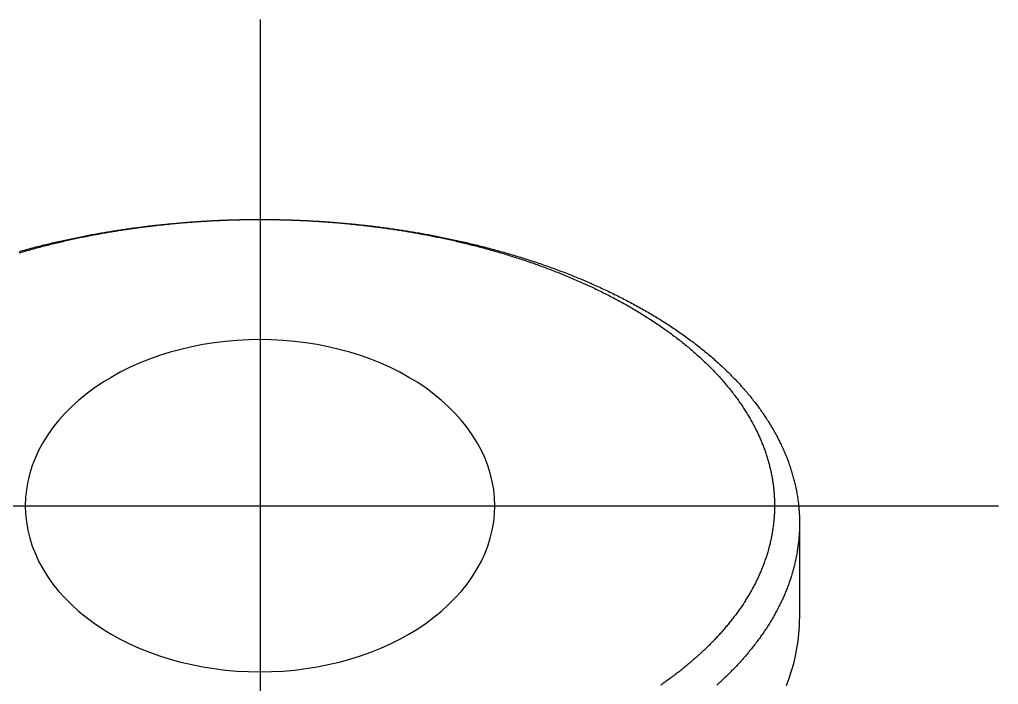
# Model space of a CAD drawing. Extents: x -6.6 to 48.3, y -19.1 to 33.3.
# Drawn here: x 38.53 to 48.33, y 26.6 to 33.26 of the extents above; entities that cross this region are included whole.
import ezdxf

# ---------------------------------------------------------------- set-up
doc = ezdxf.new("R2010")
doc.units = 0
doc.linetypes.add('CENTER', pattern=[50.8, 31.75, -6.35, 6.35, -6.35])
doc.layers.get('0').update_dxf_attribs({"linetype": 'CONTINUOUS'})
doc.layers.add('CENTER', color=1, linetype='CENTER')

msp = doc.modelspace()

# ---------------------------------------------------------------- linework, layer by layer
at = {"color": 7, "linetype": 'CONTINUOUS'}
msp.add_line((46.3353, 28.2147), (46.3353, 27.2602), dxfattribs=at)
at = {"color": 7}
for points in [[(38.5247, 30.9214, 0), (38.5405, 30.926, 0), (38.5563, 30.9306, 0), (38.5721, 30.9352, 0), (38.5879, 30.9397, 0), (38.6037, 30.9442, 0), (38.6194, 30.9487, 0), (38.6352, 30.9531, 0), (38.651, 30.9574, 0), (38.6667, 30.9617, 0), (38.6824, 30.966, 0), (38.6982, 30.9703, 0), (38.7139, 30.9745, 0), (38.7296, 30.9787, 0), (38.7453, 30.9828, 0), (38.761, 30.9869, 0), (38.7767, 30.9909, 0), (38.7923, 30.9949, 0), (38.808, 30.9989, 0), (38.8236, 31.0029, 0), (38.8393, 31.0068, 0), (38.8549, 31.0106, 0), (38.8705, 31.0145, 0), (38.8861, 31.0182, 0), (38.9016, 31.022, 0), (38.9172, 31.0257, 0), (38.9327, 31.0294, 0), (38.9482, 31.033, 0), (38.9638, 31.0366, 0), (38.9792, 31.0402, 0), (38.9947, 31.0437, 0), (39.0102, 31.0472, 0), (39.0256, 31.0506, 0), (39.041, 31.0541, 0), (39.0564, 31.0574, 0), (39.0718, 31.0608, 0), (39.0871, 31.0641, 0), (39.1024, 31.0674, 0), (39.1178, 31.0706, 0), (39.133, 31.0738, 0), (39.1483, 31.0769, 0), (39.1635, 31.0801, 0), (39.1787, 31.0832, 0), (39.1939, 31.0862, 0), (39.2091, 31.0892, 0), (39.2242, 31.0922, 0), (39.2393, 31.0952, 0), (39.2544, 31.0981, 0), (39.2694, 31.1009, 0), (39.2844, 31.1038, 0), (39.2994, 31.1066, 0), (39.3144, 31.1094, 0), (39.3293, 31.1121, 0), (39.3442, 31.1148, 0), (39.359, 31.1175, 0), (39.3739, 31.1201, 0), (39.3887, 31.1227, 0), (39.4034, 31.1253, 0), (39.4181, 31.1278, 0), (39.4328, 31.1303, 0), (39.4475, 31.1328, 0), (39.4621, 31.1353, 0), (39.4767, 31.1377, 0), (39.4912, 31.14, 0), (39.5057, 31.1424, 0), (39.5202, 31.1447, 0), (39.5346, 31.147, 0), (39.549, 31.1492, 0), (39.5634, 31.1515, 0), (39.5777, 31.1537, 0), (39.5919, 31.1558, 0), (39.6062, 31.1579, 0), (39.6203, 31.16, 0), (39.6345, 31.1621, 0), (39.6486, 31.1642, 0), (39.6626, 31.1662, 0), (39.6766, 31.1681, 0), (39.6906, 31.1701, 0), (39.7045, 31.172, 0), (39.7184, 31.1739, 0), (39.7322, 31.1758, 0), (39.746, 31.1776, 0), (39.7597, 31.1794, 0), (39.7734, 31.1812, 0), (39.787, 31.1829, 0), (39.8006, 31.1847, 0), (39.8141, 31.1864, 0), (39.8276, 31.188, 0), (39.841, 31.1897, 0), (39.8544, 31.1913, 0), (39.8677, 31.1929, 0), (39.881, 31.1944, 0), (39.8942, 31.196, 0), (39.9074, 31.1975, 0), (39.9205, 31.199, 0), (39.9335, 31.2004, 0), (39.9465, 31.2019, 0), (39.9595, 31.2033, 0), (39.9723, 31.2046, 0), (39.9852, 31.206, 0), (39.9979, 31.2073, 0), (40.0106, 31.2086, 0), (40.0233, 31.2099, 0), (40.0359, 31.2112, 0), (40.0484, 31.2124, 0), (40.0609, 31.2136, 0), (40.0733, 31.2148, 0), (40.0856, 31.216, 0), (40.0979, 31.2171, 0), (40.1101, 31.2182, 0), (40.1223, 31.2193, 0), (40.1344, 31.2204, 0), (40.1464, 31.2214, 0), (40.1584, 31.2225, 0), (40.1703, 31.2235, 0), (40.1822, 31.2245, 0), (40.1941, 31.2254, 0), (40.2059, 31.2264, 0), (40.2176, 31.2273, 0), (40.2293, 31.2283, 0), (40.241, 31.2292, 0), (40.2526, 31.2301, 0), (40.2642, 31.2309, 0), (40.2757, 31.2318, 0), (40.2872, 31.2326, 0), (40.2986, 31.2334, 0), (40.3101, 31.2342, 0), (40.3214, 31.235, 0), (40.3328, 31.2358, 0), (40.3441, 31.2365, 0), (40.3554, 31.2373, 0), (40.3666, 31.238, 0), (40.3778, 31.2387, 0), (40.389, 31.2394, 0), (40.4001, 31.24, 0), (40.4112, 31.2407, 0), (40.4223, 31.2413, 0), (40.4333, 31.2419, 0), (40.4443, 31.2425, 0), (40.4553, 31.2431, 0), (40.4663, 31.2437, 0), (40.4772, 31.2443, 0), (40.4881, 31.2448, 0), (40.499, 31.2453, 0), (40.5099, 31.2458, 0), (40.5207, 31.2463, 0), (40.5316, 31.2468, 0), (40.5424, 31.2473, 0), (40.5531, 31.2477, 0), (40.5639, 31.2482, 0), (40.5746, 31.2486, 0), (40.5854, 31.249, 0), (40.5961, 31.2494, 0), (40.6068, 31.2498, 0), (40.6175, 31.2502, 0), (40.6281, 31.2505, 0), (40.6388, 31.2508, 0), (40.6494, 31.2512, 0), (40.66, 31.2515, 0), (40.6707, 31.2518, 0), (40.6813, 31.2521, 0), (40.6919, 31.2523, 0), (40.7025, 31.2526, 0), (40.713, 31.2529, 0), (40.7236, 31.2531, 0), (40.7342, 31.2533, 0), (40.7448, 31.2535, 0), (40.7553, 31.2537, 0), (40.7659, 31.2539, 0), (40.7765, 31.2541, 0), (40.787, 31.2542, 0), (40.7976, 31.2544, 0), (40.8081, 31.2545, 0), (40.8187, 31.2547, 0), (40.8293, 31.2548, 0), (40.8398, 31.2549, 0), (40.8504, 31.255, 0), (40.861, 31.255, 0), (40.8716, 31.2551, 0), (40.8822, 31.2552, 0), (40.8928, 31.2552, 0), (40.9034, 31.2553, 0), (40.914, 31.2553, 0), (40.9246, 31.2553, 0), (40.9353, 31.2553, 0)], [(38.5273, 30.9362, 0), (38.5437, 30.9408, 0), (38.5601, 30.9453, 0), (38.5765, 30.9499, 0), (38.593, 30.9543, 0), (38.6094, 30.9588, 0), (38.6258, 30.9631, 0), (38.6421, 30.9675, 0), (38.6585, 30.9718, 0), (38.6749, 30.9761, 0), (38.6912, 30.9803, 0), (38.7075, 30.9845, 0), (38.7238, 30.9886, 0), (38.7401, 30.9927, 0), (38.7564, 30.9968, 0), (38.7727, 31.0008, 0), (38.789, 31.0048, 0), (38.8052, 31.0087, 0), (38.8214, 31.0126, 0), (38.8376, 31.0165, 0), (38.8538, 31.0203, 0), (38.87, 31.0241, 0), (38.8861, 31.0279, 0), (38.9023, 31.0316, 0), (38.9184, 31.0353, 0), (38.9345, 31.0389, 0), (38.9505, 31.0425, 0), (38.9666, 31.046, 0), (38.9826, 31.0496, 0), (38.9986, 31.053, 0), (39.0146, 31.0565, 0), (39.0306, 31.0599, 0), (39.0465, 31.0633, 0), (39.0624, 31.0666, 0), (39.0783, 31.0699, 0), (39.0942, 31.0731, 0), (39.11, 31.0763, 0), (39.1258, 31.0795, 0), (39.1416, 31.0827, 0), (39.1573, 31.0858, 0), (39.173, 31.0888, 0), (39.1887, 31.0919, 0), (39.2044, 31.0949, 0), (39.22, 31.0978, 0), (39.2356, 31.1007, 0), (39.2511, 31.1036, 0), (39.2667, 31.1065, 0), (39.2822, 31.1093, 0), (39.2976, 31.1121, 0), (39.3131, 31.1148, 0), (39.3284, 31.1175, 0), (39.3438, 31.1202, 0), (39.3591, 31.1228, 0), (39.3744, 31.1254, 0), (39.3896, 31.128, 0), (39.4048, 31.1306, 0), (39.42, 31.1331, 0), (39.4351, 31.1355, 0), (39.4502, 31.138, 0), (39.4653, 31.1404, 0), (39.4803, 31.1428, 0), (39.4952, 31.1451, 0), (39.5101, 31.1474, 0), (39.525, 31.1497, 0), (39.5399, 31.1519, 0), (39.5546, 31.1542, 0), (39.5694, 31.1563, 0), (39.5841, 31.1585, 0), (39.5987, 31.1606, 0), (39.6134, 31.1627, 0), (39.6279, 31.1648, 0), (39.6424, 31.1668, 0), (39.6569, 31.1688, 0), (39.6713, 31.1707, 0), (39.6857, 31.1727, 0), (39.7, 31.1746, 0), (39.7143, 31.1765, 0), (39.7285, 31.1783, 0), (39.7427, 31.1801, 0), (39.7568, 31.1819, 0), (39.7708, 31.1837, 0), (39.7848, 31.1854, 0), (39.7988, 31.1871, 0), (39.8127, 31.1888, 0), (39.8265, 31.1905, 0), (39.8403, 31.1921, 0), (39.8541, 31.1937, 0), (39.8677, 31.1952, 0), (39.8814, 31.1968, 0), (39.8949, 31.1983, 0), (39.9084, 31.1998, 0), (39.9219, 31.2013, 0), (39.9353, 31.2027, 0), (39.9486, 31.2041, 0), (39.9618, 31.2055, 0), (39.975, 31.2068, 0), (39.9882, 31.2082, 0), (40.0013, 31.2095, 0), (40.0143, 31.2107, 0), (40.0272, 31.212, 0), (40.0401, 31.2132, 0), (40.0529, 31.2144, 0), (40.0657, 31.2156, 0), (40.0784, 31.2168, 0), (40.091, 31.2179, 0), (40.1036, 31.219, 0), (40.1161, 31.2201, 0), (40.1285, 31.2212, 0), (40.1409, 31.2222, 0), (40.1533, 31.2233, 0), (40.1656, 31.2243, 0), (40.1778, 31.2253, 0), (40.19, 31.2263, 0), (40.2022, 31.2272, 0), (40.2143, 31.2282, 0), (40.2264, 31.2291, 0), (40.2384, 31.23, 0), (40.2504, 31.2309, 0), (40.2623, 31.2317, 0), (40.2742, 31.2326, 0), (40.2861, 31.2334, 0), (40.2979, 31.2342, 0), (40.3097, 31.235, 0), (40.3214, 31.2358, 0), (40.3331, 31.2366, 0), (40.3448, 31.2373, 0), (40.3564, 31.238, 0), (40.368, 31.2387, 0), (40.3796, 31.2394, 0), (40.3911, 31.2401, 0), (40.4026, 31.2408, 0), (40.4141, 31.2414, 0), (40.4255, 31.242, 0), (40.4369, 31.2427, 0), (40.4483, 31.2433, 0), (40.4597, 31.2438, 0), (40.471, 31.2444, 0), (40.4823, 31.2449, 0), (40.4936, 31.2455, 0), (40.5049, 31.246, 0), (40.5161, 31.2465, 0), (40.5273, 31.247, 0), (40.5385, 31.2474, 0), (40.5497, 31.2479, 0), (40.5608, 31.2483, 0), (40.572, 31.2488, 0), (40.5831, 31.2492, 0), (40.5942, 31.2496, 0), (40.6053, 31.25, 0), (40.6164, 31.2503, 0), (40.6274, 31.2507, 0), (40.6385, 31.251, 0), (40.6495, 31.2513, 0), (40.6605, 31.2517, 0), (40.6715, 31.252, 0), (40.6826, 31.2522, 0), (40.6936, 31.2525, 0), (40.7045, 31.2528, 0), (40.7155, 31.253, 0), (40.7265, 31.2532, 0), (40.7375, 31.2535, 0), (40.7485, 31.2537, 0), (40.7594, 31.2539, 0), (40.7704, 31.254, 0), (40.7814, 31.2542, 0), (40.7923, 31.2544, 0), (40.8033, 31.2545, 0), (40.8143, 31.2546, 0), (40.8252, 31.2548, 0), (40.8362, 31.2549, 0), (40.8472, 31.255, 0), (40.8582, 31.255, 0), (40.8691, 31.2551, 0), (40.8801, 31.2552, 0), (40.8911, 31.2552, 0), (40.9022, 31.2553, 0), (40.9132, 31.2553, 0), (40.9242, 31.2553, 0), (40.9353, 31.2553, 0)], [(40.9353, 31.2553, 0), (40.9459, 31.2553, 0), (40.9565, 31.2553, 0), (40.9671, 31.2553, 0), (40.9778, 31.2552, 0), (40.9884, 31.2552, 0), (40.9989, 31.2551, 0), (41.0095, 31.255, 0), (41.0201, 31.255, 0), (41.0307, 31.2549, 0), (41.0413, 31.2548, 0), (41.0518, 31.2546, 0), (41.0624, 31.2545, 0), (41.0729, 31.2544, 0), (41.0835, 31.2542, 0), (41.0941, 31.254, 0), (41.1046, 31.2539, 0), (41.1152, 31.2537, 0), (41.1258, 31.2535, 0), (41.1363, 31.2532, 0), (41.1469, 31.253, 0), (41.1575, 31.2528, 0), (41.1681, 31.2525, 0), (41.1787, 31.2523, 0), (41.1893, 31.252, 0), (41.1999, 31.2517, 0), (41.2105, 31.2514, 0), (41.2211, 31.2511, 0), (41.2318, 31.2507, 0), (41.2424, 31.2504, 0), (41.2531, 31.25, 0), (41.2638, 31.2496, 0), (41.2745, 31.2493, 0), (41.2852, 31.2489, 0), (41.2959, 31.2484, 0), (41.3067, 31.248, 0), (41.3174, 31.2476, 0), (41.3282, 31.2471, 0), (41.339, 31.2466, 0), (41.3498, 31.2462, 0), (41.3607, 31.2457, 0), (41.3715, 31.2451, 0), (41.3824, 31.2446, 0), (41.3933, 31.2441, 0), (41.4043, 31.2435, 0), (41.4152, 31.2429, 0), (41.4262, 31.2423, 0), (41.4372, 31.2417, 0), (41.4483, 31.2411, 0), (41.4594, 31.2405, 0), (41.4705, 31.2398, 0), (41.4816, 31.2392, 0), (41.4928, 31.2385, 0), (41.504, 31.2378, 0), (41.5152, 31.2371, 0), (41.5265, 31.2364, 0), (41.5378, 31.2356, 0), (41.5491, 31.2349, 0), (41.5605, 31.2341, 0), (41.5719, 31.2333, 0), (41.5834, 31.2325, 0), (41.5949, 31.2317, 0), (41.6064, 31.2308, 0), (41.618, 31.23, 0), (41.6296, 31.2291, 0), (41.6412, 31.2282, 0), (41.6529, 31.2273, 0), (41.6647, 31.2264, 0), (41.6765, 31.2254, 0), (41.6884, 31.2244, 0), (41.7003, 31.2235, 0), (41.7122, 31.2225, 0), (41.7242, 31.2214, 0), (41.7363, 31.2204, 0), (41.7484, 31.2193, 0), (41.7605, 31.2182, 0), (41.7727, 31.2171, 0), (41.785, 31.216, 0), (41.7973, 31.2148, 0), (41.8097, 31.2136, 0), (41.8221, 31.2124, 0), (41.8346, 31.2112, 0), (41.8471, 31.21, 0), (41.8597, 31.2087, 0), (41.8723, 31.2074, 0), (41.885, 31.2061, 0), (41.8978, 31.2047, 0), (41.9106, 31.2034, 0), (41.9235, 31.202, 0), (41.9364, 31.2005, 0), (41.9494, 31.1991, 0), (41.9625, 31.1976, 0), (41.9756, 31.1961, 0), (41.9888, 31.1946, 0), (42.002, 31.193, 0), (42.0153, 31.1915, 0), (42.0287, 31.1898, 0), (42.0421, 31.1882, 0), (42.0556, 31.1865, 0), (42.0691, 31.1849, 0), (42.0827, 31.1831, 0), (42.0963, 31.1814, 0), (42.11, 31.1796, 0), (42.1237, 31.1778, 0), (42.1375, 31.176, 0), (42.1514, 31.1741, 0), (42.1652, 31.1722, 0), (42.1792, 31.1703, 0), (42.1931, 31.1683, 0), (42.2072, 31.1664, 0), (42.2212, 31.1644, 0), (42.2354, 31.1623, 0), (42.2495, 31.1602, 0), (42.2637, 31.1581, 0), (42.278, 31.156, 0), (42.2923, 31.1538, 0), (42.3066, 31.1516, 0), (42.321, 31.1494, 0), (42.3354, 31.1472, 0), (42.3499, 31.1449, 0), (42.3643, 31.1426, 0), (42.3789, 31.1402, 0), (42.3934, 31.1378, 0), (42.4081, 31.1354, 0), (42.4227, 31.133, 0), (42.4374, 31.1305, 0), (42.4521, 31.128, 0), (42.4668, 31.1254, 0), (42.4816, 31.1228, 0), (42.4964, 31.1202, 0), (42.5113, 31.1176, 0), (42.5262, 31.1149, 0), (42.5411, 31.1122, 0), (42.556, 31.1094, 0), (42.571, 31.1066, 0), (42.586, 31.1038, 0), (42.601, 31.101, 0), (42.616, 31.0981, 0), (42.6311, 31.0952, 0), (42.6462, 31.0922, 0), (42.6613, 31.0892, 0), (42.6765, 31.0862, 0), (42.6917, 31.0831, 0), (42.7069, 31.08, 0), (42.7221, 31.0769, 0), (42.7374, 31.0737, 0), (42.7526, 31.0705, 0), (42.7679, 31.0673, 0), (42.7833, 31.064, 0), (42.7986, 31.0607, 0), (42.814, 31.0574, 0), (42.8294, 31.054, 0), (42.8448, 31.0506, 0), (42.8602, 31.0471, 0), (42.8757, 31.0436, 0), (42.8911, 31.0401, 0), (42.9066, 31.0365, 0), (42.9221, 31.0329, 0), (42.9376, 31.0293, 0), (42.9532, 31.0256, 0), (42.9687, 31.0219, 0), (42.9843, 31.0181, 0), (42.9999, 31.0144, 0), (43.0155, 31.0105, 0), (43.0311, 31.0067, 0), (43.0467, 31.0028, 0), (43.0624, 30.9988, 0), (43.078, 30.9949, 0), (43.0937, 30.9908, 0), (43.1094, 30.9868, 0), (43.125, 30.9827, 0), (43.1407, 30.9786, 0), (43.1565, 30.9744, 0), (43.1722, 30.9702, 0), (43.1879, 30.966, 0), (43.2037, 30.9617, 0), (43.2194, 30.9574, 0), (43.2352, 30.953, 0), (43.2509, 30.9486, 0), (43.2667, 30.9442, 0), (43.2825, 30.9397, 0), (43.2983, 30.9352, 0), (43.3141, 30.9306, 0), (43.3298, 30.926, 0), (43.3456, 30.9214, 0), (43.3614, 30.9167, 0), (43.3773, 30.912, 0), (43.3931, 30.9072, 0), (43.4089, 30.9024, 0), (43.4247, 30.8976, 0), (43.4405, 30.8927, 0), (43.4563, 30.8878, 0), (43.4721, 30.8828, 0), (43.488, 30.8778, 0), (43.5038, 30.8728, 0), (43.5196, 30.8677, 0), (43.5354, 30.8626, 0), (43.5512, 30.8574, 0), (43.567, 30.8522, 0), (43.5828, 30.8469, 0), (43.5986, 30.8416, 0), (43.6144, 30.8363, 0), (43.6302, 30.8309, 0), (43.646, 30.8255, 0), (43.6618, 30.82, 0), (43.6776, 30.8145, 0), (43.6934, 30.809, 0), (43.7091, 30.8034, 0), (43.7249, 30.7978, 0), (43.7406, 30.7921, 0), (43.7564, 30.7864, 0), (43.7721, 30.7806, 0), (43.7878, 30.7748, 0), (43.8035, 30.769, 0), (43.8192, 30.7631, 0), (43.8349, 30.7572, 0), (43.8506, 30.7512, 0), (43.8663, 30.7452, 0), (43.8819, 30.7391, 0), (43.8976, 30.733, 0), (43.9132, 30.7269, 0), (43.9288, 30.7207, 0), (43.9444, 30.7144, 0), (43.9599, 30.7082, 0), (43.9755, 30.7018, 0), (43.991, 30.6955, 0), (44.0065, 30.6891, 0), (44.022, 30.6826, 0), (44.0375, 30.6761, 0), (44.0529, 30.6696, 0), (44.0683, 30.6631, 0), (44.0837, 30.6564, 0), (44.0991, 30.6498, 0), (44.1145, 30.6431, 0), (44.1298, 30.6364, 0), (44.1451, 30.6296, 0), (44.1604, 30.6228, 0), (44.1756, 30.6159, 0), (44.1908, 30.609, 0), (44.206, 30.6021, 0), (44.2212, 30.5951, 0), (44.2364, 30.5881, 0), (44.2515, 30.581, 0), (44.2665, 30.5739, 0), (44.2816, 30.5668, 0), (44.2966, 30.5596, 0), (44.3116, 30.5524, 0), (44.3265, 30.5451, 0), (44.3415, 30.5378, 0), (44.3564, 30.5305, 0), (44.3712, 30.5231, 0), (44.386, 30.5157, 0), (44.4008, 30.5083, 0), (44.4156, 30.5008, 0), (44.4303, 30.4932, 0), (44.4449, 30.4857, 0), (44.4596, 30.4781, 0), (44.4742, 30.4704, 0), (44.4887, 30.4627, 0), (44.5032, 30.455, 0), (44.5177, 30.4472, 0), (44.5321, 30.4394, 0), (44.5465, 30.4316, 0), (44.5609, 30.4237, 0), (44.5752, 30.4158, 0), (44.5894, 30.4079, 0), (44.6037, 30.3999, 0), (44.6178, 30.3918, 0), (44.632, 30.3838, 0), (44.646, 30.3757, 0), (44.6601, 30.3675, 0), (44.6741, 30.3594, 0), (44.688, 30.3512, 0), (44.7019, 30.3429, 0), (44.7157, 30.3346, 0), (44.7295, 30.3263, 0), (44.7432, 30.318, 0), (44.7569, 30.3096, 0), (44.7706, 30.3011, 0), (44.7842, 30.2927, 0), (44.7977, 30.2842, 0), (44.8112, 30.2756, 0), (44.8246, 30.2671, 0), (44.838, 30.2585, 0), (44.8513, 30.2498, 0), (44.8645, 30.2412, 0), (44.8777, 30.2324, 0), (44.8908, 30.2237, 0), (44.9039, 30.2149, 0), (44.917, 30.2061, 0), (44.9299, 30.1973, 0), (44.9428, 30.1884, 0), (44.9557, 30.1795, 0), (44.9684, 30.1706, 0), (44.9812, 30.1616, 0), (44.9938, 30.1526, 0), (45.0064, 30.1436, 0), (45.019, 30.1346, 0), (45.0315, 30.1255, 0), (45.0439, 30.1164, 0), (45.0562, 30.1072, 0), (45.0685, 30.0981, 0), (45.0808, 30.0889, 0), (45.0929, 30.0796, 0), (45.105, 30.0704, 0), (45.1171, 30.0611, 0), (45.129, 30.0518, 0), (45.1409, 30.0424, 0), (45.1528, 30.0331, 0), (45.1646, 30.0237, 0), (45.1763, 30.0143, 0), (45.1879, 30.0048, 0), (45.1995, 29.9954, 0), (45.211, 29.9859, 0), (45.2225, 29.9763, 0), (45.2338, 29.9668, 0), (45.2451, 29.9572, 0), (45.2564, 29.9476, 0), (45.2675, 29.938, 0), (45.2786, 29.9284, 0), (45.2897, 29.9187, 0), (45.3006, 29.909, 0), (45.3115, 29.8993, 0), (45.3224, 29.8896, 0), (45.3331, 29.8798, 0), (45.3438, 29.87, 0), (45.3544, 29.8602, 0), (45.3649, 29.8504, 0), (45.3754, 29.8406, 0), (45.3858, 29.8307, 0), (45.3961, 29.8208, 0), (45.4063, 29.8109, 0), (45.4165, 29.801, 0), (45.4266, 29.791, 0), (45.4366, 29.7811, 0), (45.4466, 29.7711, 0), (45.4565, 29.7611, 0), (45.4662, 29.7511, 0), (45.476, 29.741, 0), (45.4856, 29.731, 0), (45.4952, 29.7209, 0), (45.5047, 29.7108, 0), (45.5141, 29.7007, 0), (45.5234, 29.6906, 0), (45.5327, 29.6804, 0), (45.5418, 29.6703, 0), (45.551, 29.6601, 0), (45.56, 29.6499, 0), (45.5689, 29.6397, 0), (45.5778, 29.6295, 0), (45.5866, 29.6192, 0), (45.5953, 29.609, 0), (45.604, 29.5987, 0), (45.6126, 29.5884, 0), (45.6211, 29.5781, 0), (45.6295, 29.5678, 0), (45.6378, 29.5575, 0), (45.6461, 29.5471, 0), (45.6543, 29.5367, 0), (45.6624, 29.5264, 0), (45.6705, 29.516, 0), (45.6784, 29.5056, 0), (45.6863, 29.4951, 0), (45.6941, 29.4847, 0), (45.7019, 29.4742, 0), (45.7095, 29.4638, 0), (45.7171, 29.4533, 0), (45.7246, 29.4428, 0), (45.732, 29.4323, 0), (45.7394, 29.4218, 0), (45.7467, 29.4113, 0), (45.7539, 29.4007, 0), (45.761, 29.3902, 0), (45.768, 29.3796, 0), (45.775, 29.369, 0), (45.7819, 29.3584, 0), (45.7887, 29.3478, 0), (45.7954, 29.3372, 0), (45.8021, 29.3266, 0), (45.8087, 29.316, 0), (45.8152, 29.3053, 0), (45.8216, 29.2947, 0), (45.828, 29.284, 0), (45.8342, 29.2733, 0), (45.8404, 29.2626, 0), (45.8466, 29.2519, 0), (45.8526, 29.2412, 0), (45.8586, 29.2305, 0), (45.8645, 29.2198, 0), (45.8703, 29.209, 0), (45.876, 29.1983, 0), (45.8817, 29.1875, 0), (45.8872, 29.1768, 0), (45.8927, 29.166, 0), (45.8982, 29.1552, 0), (45.9035, 29.1444, 0), (45.9088, 29.1337, 0), (45.914, 29.1229, 0), (45.9191, 29.112, 0), (45.9241, 29.1012, 0), (45.9291, 29.0904, 0), (45.9339, 29.0796, 0), (45.9387, 29.0687, 0), (45.9435, 29.0579, 0), (45.9481, 29.047, 0), (45.9527, 29.0362, 0), (45.9571, 29.0253, 0), (45.9616, 29.0144, 0), (45.9659, 29.0036, 0), (45.9701, 28.9927, 0), (45.9743, 28.9818, 0), (45.9784, 28.9709, 0), (45.9824, 28.96, 0), (45.9864, 28.9491, 0), (45.9903, 28.9382, 0), (45.994, 28.9273, 0), (45.9978, 28.9164, 0), (46.0014, 28.9054, 0), (46.0049, 28.8945, 0), (46.0084, 28.8836, 0), (46.0118, 28.8726, 0), (46.0152, 28.8617, 0), (46.0184, 28.8508, 0), (46.0216, 28.8398, 0), (46.0247, 28.8288, 0), (46.0277, 28.8179, 0), (46.0306, 28.8069, 0), (46.0335, 28.796, 0), (46.0363, 28.785, 0), (46.039, 28.774, 0), (46.0416, 28.7631, 0), (46.0442, 28.7521, 0), (46.0466, 28.7411, 0), (46.049, 28.7301, 0), (46.0514, 28.7191, 0), (46.0536, 28.7081, 0), (46.0558, 28.6971, 0), (46.0579, 28.6861, 0), (46.0599, 28.6752, 0), (46.0618, 28.6642, 0), (46.0637, 28.6532, 0), (46.0654, 28.6421, 0), (46.0672, 28.6311, 0), (46.0688, 28.6201, 0), (46.0703, 28.6091, 0), (46.0718, 28.5981, 0), (46.0732, 28.5871, 0), (46.0745, 28.5761, 0), (46.0758, 28.5651, 0), (46.0769, 28.5541, 0), (46.078, 28.543, 0), (46.079, 28.532, 0), (46.08, 28.521, 0), (46.0808, 28.51, 0), (46.0816, 28.499, 0), (46.0823, 28.488, 0), (46.083, 28.4769, 0), (46.0835, 28.4659, 0), (46.084, 28.4549, 0), (46.0844, 28.4439, 0), (46.0847, 28.4329, 0), (46.085, 28.4218, 0), (46.0851, 28.4108, 0), (46.0852, 28.3998, 0), (46.0853, 28.3888, 0), (46.0852, 28.3777, 0), (46.0851, 28.3667, 0), (46.0848, 28.3557, 0), (46.0846, 28.3447, 0), (46.0842, 28.3337, 0), (46.0837, 28.3226, 0), (46.0832, 28.3116, 0), (46.0826, 28.3006, 0), (46.082, 28.2896, 0), (46.0812, 28.2786, 0), (46.0804, 28.2675, 0), (46.0795, 28.2565, 0), (46.0785, 28.2455, 0), (46.0774, 28.2345, 0), (46.0763, 28.2235, 0), (46.0751, 28.2125, 0), (46.0738, 28.2015, 0), (46.0724, 28.1905, 0), (46.071, 28.1795, 0), (46.0695, 28.1685, 0), (46.0679, 28.1575, 0), (46.0662, 28.1465, 0), (46.0645, 28.1356, 0), (46.0627, 28.1246, 0), (46.0608, 28.1136, 0), (46.0588, 28.1027, 0), (46.0568, 28.0917, 0), (46.0547, 28.0807, 0), (46.0525, 28.0698, 0), (46.0502, 28.0589, 0), (46.0478, 28.0479, 0), (46.0454, 28.037, 0), (46.0429, 28.0261, 0), (46.0404, 28.0151, 0), (46.0377, 28.0042, 0), (46.035, 27.9933, 0), (46.0322, 27.9824, 0), (46.0293, 27.9715, 0), (46.0264, 27.9607, 0), (46.0234, 27.9498, 0), (46.0203, 27.9389, 0), (46.0171, 27.9281, 0), (46.0139, 27.9172, 0), (46.0105, 27.9064, 0), (46.0071, 27.8956, 0), (46.0037, 27.8847, 0), (46.0001, 27.8739, 0), (45.9965, 27.8631, 0), (45.9928, 27.8523, 0), (45.9891, 27.8415, 0), (45.9852, 27.8308, 0), (45.9813, 27.82, 0), (45.9773, 27.8093, 0), (45.9733, 27.7985, 0), (45.9691, 27.7878, 0), (45.9649, 27.7771, 0), (45.9607, 27.7664, 0), (45.9563, 27.7557, 0), (45.9519, 27.745, 0), (45.9474, 27.7343, 0), (45.9428, 27.7237, 0), (45.9382, 27.7131, 0), (45.9334, 27.7024, 0), (45.9286, 27.6918, 0), (45.9238, 27.6812, 0), (45.9189, 27.6706, 0), (45.9139, 27.6601, 0), (45.9088, 27.6495, 0), (45.9036, 27.639, 0), (45.8984, 27.6285, 0), (45.8931, 27.618, 0), (45.8878, 27.6075, 0), (45.8824, 27.597, 0), (45.8769, 27.5865, 0), (45.8713, 27.5761, 0), (45.8657, 27.5657, 0), (45.86, 27.5553, 0), (45.8542, 27.5449, 0), (45.8484, 27.5345, 0), (45.8425, 27.5242, 0), (45.8365, 27.5138, 0), (45.8305, 27.5035, 0), (45.8244, 27.4932, 0), (45.8182, 27.4829, 0), (45.812, 27.4727, 0), (45.8057, 27.4624, 0), (45.7993, 27.4522, 0), (45.7929, 27.442, 0), (45.7864, 27.4318, 0), (45.7799, 27.4217, 0), (45.7733, 27.4115, 0), (45.7666, 27.4014, 0), (45.7598, 27.3913, 0), (45.753, 27.3812, 0), (45.7462, 27.3712, 0), (45.7392, 27.3611, 0), (45.7322, 27.3511, 0), (45.7252, 27.3411, 0), (45.718, 27.3312, 0), (45.7109, 27.3212, 0), (45.7036, 27.3113, 0), (45.6963, 27.3014, 0), (45.689, 27.2915, 0), (45.6815, 27.2817, 0), (45.6741, 27.2718, 0), (45.6665, 27.262, 0), (45.6589, 27.2522, 0), (45.6513, 27.2425, 0), (45.6435, 27.2327, 0), (45.6358, 27.223, 0), (45.6279, 27.2133, 0), (45.62, 27.2037, 0), (45.6121, 27.194, 0), (45.6041, 27.1844, 0), (45.596, 27.1748, 0), (45.5879, 27.1653, 0), (45.5797, 27.1558, 0), (45.5715, 27.1463, 0), (45.5632, 27.1368, 0), (45.5549, 27.1273, 0), (45.5465, 27.1179, 0), (45.538, 27.1085, 0), (45.5295, 27.0992, 0), (45.521, 27.0898, 0), (45.5124, 27.0805, 0), (45.5037, 27.0712, 0), (45.495, 27.062, 0), (45.4863, 27.0527, 0), (45.4775, 27.0435, 0), (45.4686, 27.0344, 0), (45.4597, 27.0252, 0), (45.4508, 27.0161, 0), (45.4418, 27.007, 0), (45.4327, 26.998, 0), (45.4236, 26.9889, 0), (45.4145, 26.9799, 0), (45.4053, 26.971, 0), (45.396, 26.962, 0), (45.3867, 26.9531, 0), (45.3774, 26.9442, 0), (45.368, 26.9353, 0), (45.3585, 26.9265, 0), (45.3491, 26.9177, 0), (45.3395, 26.9089, 0), (45.3299, 26.9002, 0), (45.3203, 26.8914, 0), (45.3106, 26.8827, 0), (45.3009, 26.8741, 0), (45.2912, 26.8654, 0), (45.2814, 26.8568, 0), (45.2715, 26.8482, 0), (45.2616, 26.8397, 0), (45.2517, 26.8311, 0), (45.2417, 26.8226, 0), (45.2316, 26.8142, 0), (45.2216, 26.8057, 0), (45.2114, 26.7973, 0), (45.2013, 26.7889, 0), (45.1911, 26.7806, 0), (45.1808, 26.7722, 0), (45.1705, 26.7639, 0), (45.1602, 26.7556, 0), (45.1498, 26.7474, 0), (45.1394, 26.7392, 0), (45.1289, 26.731, 0), (45.1184, 26.7228, 0), (45.1079, 26.7147, 0), (45.0973, 26.7066, 0), (45.0867, 26.6985, 0), (45.076, 26.6904, 0), (45.0653, 26.6824, 0), (45.0546, 26.6744, 0), (45.0438, 26.6665, 0), (45.0329, 26.6585, 0), (45.0221, 26.6506, 0), (45.0112, 26.6427, 0), (45.0002, 26.6349, 0), (44.9892, 26.627, 0), (44.9782, 26.6192, 0), (44.9672, 26.6115, 0), (44.9561, 26.6037, 0), (44.9449, 26.596, 0)], [(40.9353, 31.2553, 0), (40.9463, 31.2553, 0), (40.9573, 31.2553, 0), (40.9684, 31.2553, 0), (40.9794, 31.2552, 0), (40.9904, 31.2552, 0), (41.0014, 31.2551, 0), (41.0124, 31.255, 0), (41.0234, 31.2549, 0), (41.0343, 31.2548, 0), (41.0453, 31.2547, 0), (41.0563, 31.2546, 0), (41.0673, 31.2545, 0), (41.0782, 31.2543, 0), (41.0892, 31.2542, 0), (41.1002, 31.254, 0), (41.1111, 31.2538, 0), (41.1221, 31.2536, 0), (41.1331, 31.2534, 0), (41.144, 31.2532, 0), (41.155, 31.2529, 0), (41.166, 31.2527, 0), (41.177, 31.2524, 0), (41.188, 31.2521, 0), (41.199, 31.2518, 0), (41.21, 31.2515, 0), (41.2211, 31.2512, 0), (41.2321, 31.2509, 0), (41.2431, 31.2505, 0), (41.2542, 31.2502, 0), (41.2653, 31.2498, 0), (41.2764, 31.2494, 0), (41.2875, 31.249, 0), (41.2986, 31.2486, 0), (41.3097, 31.2482, 0), (41.3209, 31.2477, 0), (41.3321, 31.2473, 0), (41.3433, 31.2468, 0), (41.3545, 31.2463, 0), (41.3657, 31.2458, 0), (41.377, 31.2453, 0), (41.3883, 31.2447, 0), (41.3996, 31.2442, 0), (41.4109, 31.2436, 0), (41.4223, 31.2431, 0), (41.4336, 31.2425, 0), (41.4451, 31.2418, 0), (41.4565, 31.2412, 0), (41.468, 31.2406, 0), (41.4795, 31.2399, 0), (41.491, 31.2392, 0), (41.5026, 31.2386, 0), (41.5142, 31.2379, 0), (41.5258, 31.2371, 0), (41.5375, 31.2364, 0), (41.5492, 31.2356, 0), (41.5609, 31.2349, 0), (41.5727, 31.2341, 0), (41.5845, 31.2333, 0), (41.5963, 31.2324, 0), (41.6082, 31.2316, 0), (41.6202, 31.2308, 0), (41.6322, 31.2299, 0), (41.6442, 31.229, 0), (41.6562, 31.2281, 0), (41.6684, 31.2272, 0), (41.6805, 31.2262, 0), (41.6927, 31.2252, 0), (41.705, 31.2243, 0), (41.7173, 31.2233, 0), (41.7297, 31.2222, 0), (41.7421, 31.2212, 0), (41.7545, 31.2201, 0), (41.7671, 31.219, 0), (41.7796, 31.2179, 0), (41.7923, 31.2168, 0), (41.8049, 31.2156, 0), (41.8177, 31.2145, 0), (41.8305, 31.2133, 0), (41.8433, 31.212, 0), (41.8562, 31.2108, 0), (41.8692, 31.2095, 0), (41.8822, 31.2082, 0), (41.8953, 31.2069, 0), (41.9084, 31.2055, 0), (41.9216, 31.2042, 0), (41.9349, 31.2028, 0), (41.9482, 31.2013, 0), (41.9616, 31.1999, 0), (41.975, 31.1984, 0), (41.9885, 31.1969, 0), (42.0021, 31.1954, 0), (42.0157, 31.1938, 0), (42.0294, 31.1922, 0), (42.0432, 31.1906, 0), (42.057, 31.189, 0), (42.0709, 31.1873, 0), (42.0848, 31.1856, 0), (42.0988, 31.1839, 0), (42.1129, 31.1821, 0), (42.127, 31.1803, 0), (42.1412, 31.1785, 0), (42.1554, 31.1767, 0), (42.1697, 31.1748, 0), (42.184, 31.1729, 0), (42.1984, 31.171, 0), (42.2128, 31.169, 0), (42.2273, 31.167, 0), (42.2418, 31.165, 0), (42.2564, 31.1629, 0), (42.2711, 31.1608, 0), (42.2857, 31.1587, 0), (42.3005, 31.1565, 0), (42.3152, 31.1543, 0), (42.33, 31.1521, 0), (42.3449, 31.1499, 0), (42.3598, 31.1476, 0), (42.3748, 31.1453, 0), (42.3897, 31.1429, 0), (42.4048, 31.1406, 0), (42.4198, 31.1381, 0), (42.435, 31.1357, 0), (42.4501, 31.1332, 0), (42.4653, 31.1307, 0), (42.4805, 31.1282, 0), (42.4958, 31.1256, 0), (42.5111, 31.123, 0), (42.5265, 31.1203, 0), (42.5418, 31.1176, 0), (42.5572, 31.1149, 0), (42.5727, 31.1122, 0), (42.5882, 31.1094, 0), (42.6037, 31.1065, 0), (42.6192, 31.1037, 0), (42.6348, 31.1008, 0), (42.6504, 31.0978, 0), (42.666, 31.0949, 0), (42.6817, 31.0919, 0), (42.6974, 31.0888, 0), (42.7131, 31.0858, 0), (42.7288, 31.0826, 0), (42.7446, 31.0795, 0), (42.7604, 31.0763, 0), (42.7762, 31.0731, 0), (42.7921, 31.0698, 0), (42.808, 31.0665, 0), (42.8239, 31.0632, 0), (42.8398, 31.0598, 0), (42.8558, 31.0564, 0), (42.8717, 31.053, 0), (42.8877, 31.0495, 0), (42.9038, 31.046, 0), (42.9198, 31.0424, 0), (42.9359, 31.0388, 0), (42.952, 31.0352, 0), (42.9681, 31.0315, 0), (42.9842, 31.0278, 0), (43.0004, 31.024, 0), (43.0165, 31.0203, 0), (43.0327, 31.0164, 0), (43.0489, 31.0126, 0), (43.0651, 31.0087, 0), (43.0814, 31.0047, 0), (43.0976, 31.0007, 0), (43.1139, 30.9967, 0), (43.1302, 30.9926, 0), (43.1465, 30.9885, 0), (43.1628, 30.9844, 0), (43.1791, 30.9802, 0), (43.1955, 30.976, 0), (43.2118, 30.9717, 0), (43.2282, 30.9674, 0), (43.2446, 30.9631, 0), (43.261, 30.9587, 0), (43.2774, 30.9543, 0), (43.2938, 30.9498, 0), (43.3102, 30.9453, 0), (43.3267, 30.9407, 0), (43.3431, 30.9362, 0), (43.3596, 30.9315, 0), (43.376, 30.9268, 0), (43.3925, 30.9221, 0), (43.409, 30.9174, 0), (43.4254, 30.9126, 0), (43.4419, 30.9077, 0), (43.4584, 30.9029, 0), (43.4749, 30.8979, 0), (43.4914, 30.893, 0), (43.5079, 30.888, 0), (43.5244, 30.8829, 0), (43.5409, 30.8778, 0), (43.5575, 30.8727, 0), (43.574, 30.8675, 0), (43.5905, 30.8623, 0), (43.607, 30.857, 0), (43.6235, 30.8517, 0), (43.64, 30.8463, 0), (43.6566, 30.8409, 0), (43.6731, 30.8355, 0), (43.6896, 30.83, 0), (43.7061, 30.8245, 0), (43.7226, 30.8189, 0), (43.7391, 30.8133, 0), (43.7556, 30.8076, 0), (43.7721, 30.8019, 0), (43.7886, 30.7962, 0), (43.8051, 30.7904, 0), (43.8216, 30.7845, 0), (43.838, 30.7786, 0), (43.8545, 30.7727, 0), (43.871, 30.7667, 0), (43.8874, 30.7607, 0), (43.9039, 30.7546, 0), (43.9203, 30.7485, 0), (43.9367, 30.7424, 0), (43.9532, 30.7361, 0), (43.9696, 30.7299, 0), (43.9859, 30.7236, 0), (44.0023, 30.7173, 0), (44.0187, 30.7109, 0), (44.035, 30.7044, 0), (44.0514, 30.6979, 0), (44.0677, 30.6914, 0), (44.084, 30.6849, 0), (44.1003, 30.6782, 0), (44.1165, 30.6716, 0), (44.1328, 30.6649, 0), (44.149, 30.6581, 0), (44.1652, 30.6513, 0), (44.1814, 30.6445, 0), (44.1975, 30.6376, 0), (44.2137, 30.6307, 0), (44.2298, 30.6237, 0), (44.2459, 30.6167, 0), (44.262, 30.6096, 0), (44.278, 30.6025, 0), (44.294, 30.5954, 0), (44.31, 30.5882, 0), (44.326, 30.581, 0), (44.3419, 30.5737, 0), (44.3578, 30.5664, 0), (44.3737, 30.559, 0), (44.3896, 30.5516, 0), (44.4054, 30.5441, 0), (44.4212, 30.5367, 0), (44.437, 30.5291, 0), (44.4527, 30.5215, 0), (44.4684, 30.5139, 0), (44.4841, 30.5063, 0), (44.4997, 30.4986, 0), (44.5153, 30.4908, 0), (44.5309, 30.483, 0), (44.5464, 30.4752, 0), (44.5619, 30.4673, 0), (44.5773, 30.4594, 0), (44.5928, 30.4514, 0), (44.6081, 30.4434, 0), (44.6235, 30.4354, 0), (44.6388, 30.4273, 0), (44.654, 30.4192, 0), (44.6693, 30.411, 0), (44.6844, 30.4028, 0), (44.6996, 30.3946, 0), (44.7147, 30.3863, 0), (44.7297, 30.378, 0), (44.7447, 30.3696, 0), (44.7597, 30.3612, 0), (44.7746, 30.3528, 0), (44.7895, 30.3443, 0), (44.8043, 30.3357, 0), (44.8191, 30.3272, 0), (44.8338, 30.3186, 0), (44.8485, 30.3099, 0), (44.8631, 30.3012, 0), (44.8777, 30.2925, 0), (44.8922, 30.2837, 0), (44.9067, 30.2749, 0), (44.9212, 30.2661, 0), (44.9355, 30.2572, 0), (44.9499, 30.2483, 0), (44.9641, 30.2393, 0), (44.9783, 30.2303, 0), (44.9925, 30.2213, 0), (45.0066, 30.2122, 0), (45.0207, 30.2031, 0), (45.0346, 30.1939, 0), (45.0486, 30.1847, 0), (45.0624, 30.1755, 0), (45.0763, 30.1662, 0), (45.09, 30.1569, 0), (45.1037, 30.1476, 0), (45.1173, 30.1382, 0), (45.1309, 30.1288, 0), (45.1444, 30.1194, 0), (45.1579, 30.1099, 0), (45.1712, 30.1004, 0), (45.1846, 30.0909, 0), (45.1978, 30.0813, 0), (45.211, 30.0717, 0), (45.2242, 30.0621, 0), (45.2372, 30.0524, 0), (45.2502, 30.0427, 0), (45.2632, 30.0329, 0), (45.2761, 30.0232, 0), (45.2889, 30.0134, 0), (45.3016, 30.0035, 0), (45.3143, 29.9937, 0), (45.3269, 29.9838, 0), (45.3395, 29.9739, 0), (45.3519, 29.9639, 0), (45.3643, 29.9539, 0), (45.3767, 29.9439, 0), (45.389, 29.9339, 0), (45.4012, 29.9238, 0), (45.4133, 29.9137, 0), (45.4254, 29.9036, 0), (45.4374, 29.8935, 0), (45.4493, 29.8833, 0), (45.4611, 29.8731, 0), (45.4729, 29.8628, 0), (45.4846, 29.8526, 0), (45.4963, 29.8423, 0), (45.5078, 29.832, 0), (45.5193, 29.8217, 0), (45.5307, 29.8113, 0), (45.5421, 29.8009, 0), (45.5533, 29.7905, 0), (45.5645, 29.7801, 0), (45.5757, 29.7696, 0), (45.5867, 29.7591, 0), (45.5977, 29.7486, 0), (45.6086, 29.7381, 0), (45.6194, 29.7275, 0), (45.6301, 29.7169, 0), (45.6408, 29.7063, 0), (45.6514, 29.6957, 0), (45.6619, 29.6851, 0), (45.6723, 29.6744, 0), (45.6826, 29.6637, 0), (45.6929, 29.653, 0), (45.7031, 29.6423, 0), (45.7132, 29.6316, 0), (45.7232, 29.6208, 0), (45.7332, 29.61, 0), (45.743, 29.5992, 0), (45.7528, 29.5884, 0), (45.7625, 29.5775, 0), (45.7721, 29.5666, 0), (45.7817, 29.5558, 0), (45.7912, 29.5449, 0), (45.8005, 29.5339, 0), (45.8099, 29.523, 0), (45.8191, 29.512, 0), (45.8282, 29.501, 0), (45.8373, 29.49, 0), (45.8463, 29.479, 0), (45.8552, 29.468, 0), (45.864, 29.4569, 0), (45.8728, 29.4459, 0), (45.8815, 29.4348, 0), (45.89, 29.4237, 0), (45.8986, 29.4126, 0), (45.907, 29.4014, 0), (45.9153, 29.3903, 0), (45.9236, 29.3791, 0), (45.9318, 29.3679, 0), (45.9399, 29.3567, 0), (45.9479, 29.3455, 0), (45.9559, 29.3342, 0), (45.9637, 29.323, 0), (45.9715, 29.3117, 0), (45.9792, 29.3004, 0), (45.9869, 29.2891, 0), (45.9944, 29.2778, 0), (46.0019, 29.2665, 0), (46.0092, 29.2552, 0), (46.0165, 29.2438, 0), (46.0237, 29.2324, 0), (46.0309, 29.2211, 0), (46.0379, 29.2097, 0), (46.0449, 29.1983, 0), (46.0518, 29.1868, 0), (46.0586, 29.1754, 0), (46.0653, 29.164, 0), (46.072, 29.1525, 0), (46.0785, 29.141, 0), (46.085, 29.1296, 0), (46.0914, 29.1181, 0), (46.0977, 29.1066, 0), (46.104, 29.095, 0), (46.1101, 29.0835, 0), (46.1162, 29.072, 0), (46.1222, 29.0604, 0), (46.1281, 29.0489, 0), (46.1339, 29.0373, 0), (46.1396, 29.0257, 0), (46.1453, 29.0141, 0), (46.1509, 29.0025, 0), (46.1564, 28.9909, 0), (46.1618, 28.9793, 0), (46.1671, 28.9676, 0), (46.1723, 28.956, 0), (46.1775, 28.9444, 0), (46.1826, 28.9327, 0), (46.1876, 28.921, 0), (46.1925, 28.9094, 0), (46.1973, 28.8977, 0), (46.202, 28.886, 0), (46.2067, 28.8743, 0), (46.2113, 28.8626, 0), (46.2158, 28.8509, 0), (46.2202, 28.8392, 0), (46.2245, 28.8274, 0), (46.2287, 28.8157, 0), (46.2329, 28.804, 0), (46.237, 28.7922, 0), (46.241, 28.7805, 0), (46.2449, 28.7687, 0), (46.2487, 28.757, 0), (46.2525, 28.7452, 0), (46.2561, 28.7334, 0), (46.2597, 28.7216, 0), (46.2632, 28.7098, 0), (46.2666, 28.6981, 0), (46.2699, 28.6863, 0), (46.2732, 28.6745, 0), (46.2763, 28.6626, 0), (46.2794, 28.6508, 0), (46.2824, 28.639, 0), (46.2853, 28.6272, 0), (46.2882, 28.6154, 0), (46.2909, 28.6035, 0), (46.2936, 28.5917, 0), (46.2962, 28.5799, 0), (46.2987, 28.568, 0), (46.3011, 28.5562, 0), (46.3034, 28.5443, 0), (46.3057, 28.5325, 0), (46.3079, 28.5206, 0), (46.31, 28.5088, 0), (46.312, 28.4969, 0), (46.3139, 28.4851, 0), (46.3157, 28.4732, 0), (46.3175, 28.4613, 0), (46.3191, 28.4495, 0), (46.3207, 28.4376, 0), (46.3222, 28.4257, 0), (46.3237, 28.4138, 0), (46.325, 28.402, 0), (46.3263, 28.3901, 0), (46.3275, 28.3782, 0), (46.3285, 28.3663, 0), (46.3296, 28.3544, 0), (46.3305, 28.3425, 0), (46.3313, 28.3307, 0), (46.3321, 28.3188, 0), (46.3328, 28.3069, 0), (46.3334, 28.295, 0), (46.3339, 28.2831, 0), (46.3343, 28.2712, 0), (46.3347, 28.2593, 0), (46.335, 28.2474, 0), (46.3351, 28.2356, 0), (46.3352, 28.2237, 0), (46.3353, 28.2118, 0), (46.3352, 28.1999, 0), (46.335, 28.188, 0), (46.3348, 28.1761, 0), (46.3345, 28.1642, 0), (46.3341, 28.1523, 0), (46.3336, 28.1404, 0), (46.3331, 28.1285, 0), (46.3324, 28.1167, 0), (46.3317, 28.1048, 0), (46.3309, 28.0929, 0), (46.33, 28.081, 0), (46.329, 28.0691, 0), (46.3279, 28.0573, 0), (46.3268, 28.0454, 0), (46.3256, 28.0335, 0), (46.3243, 28.0216, 0), (46.3229, 28.0098, 0), (46.3214, 27.9979, 0), (46.3199, 27.9861, 0), (46.3182, 27.9742, 0), (46.3165, 27.9624, 0), (46.3147, 27.9505, 0), (46.3129, 27.9387, 0), (46.3109, 27.9269, 0), (46.3089, 27.915, 0), (46.3067, 27.9032, 0), (46.3045, 27.8914, 0), (46.3022, 27.8796, 0), (46.2999, 27.8678, 0), (46.2974, 27.856, 0), (46.2949, 27.8442, 0), (46.2923, 27.8324, 0), (46.2896, 27.8207, 0), (46.2868, 27.8089, 0), (46.284, 27.7971, 0), (46.2811, 27.7854, 0), (46.2781, 27.7737, 0), (46.275, 27.7619, 0), (46.2718, 27.7502, 0), (46.2685, 27.7385, 0), (46.2652, 27.7268, 0), (46.2618, 27.7151, 0), (46.2583, 27.7034, 0), (46.2547, 27.6917, 0), (46.2511, 27.6801, 0), (46.2473, 27.6684, 0), (46.2435, 27.6568, 0), (46.2396, 27.6452, 0), (46.2357, 27.6336, 0), (46.2316, 27.622, 0), (46.2275, 27.6104, 0), (46.2233, 27.5988, 0), (46.219, 27.5872, 0), (46.2146, 27.5757, 0), (46.2102, 27.5641, 0), (46.2057, 27.5526, 0), (46.2011, 27.5411, 0), (46.1964, 27.5296, 0), (46.1916, 27.5181, 0), (46.1868, 27.5067, 0), (46.1819, 27.4952, 0), (46.1769, 27.4838, 0), (46.1718, 27.4724, 0), (46.1667, 27.461, 0), (46.1614, 27.4496, 0), (46.1561, 27.4382, 0), (46.1508, 27.4269, 0), (46.1453, 27.4155, 0), (46.1398, 27.4042, 0), (46.1342, 27.3929, 0), (46.1285, 27.3816, 0), (46.1228, 27.3704, 0), (46.117, 27.3591, 0), (46.1111, 27.3479, 0), (46.1051, 27.3367, 0), (46.0991, 27.3255, 0), (46.0929, 27.3144, 0), (46.0868, 27.3032, 0), (46.0805, 27.2921, 0), (46.0742, 27.281, 0), (46.0678, 27.2699, 0), (46.0613, 27.2589, 0), (46.0548, 27.2478, 0), (46.0482, 27.2368, 0), (46.0415, 27.2258, 0), (46.0348, 27.2148, 0), (46.0279, 27.2039, 0), (46.0211, 27.193, 0), (46.0141, 27.1821, 0), (46.0071, 27.1712, 0), (46, 27.1603, 0), (45.9928, 27.1495, 0), (45.9856, 27.1387, 0), (45.9783, 27.1279, 0), (45.971, 27.1171, 0), (45.9636, 27.1064, 0), (45.9561, 27.0957, 0), (45.9485, 27.085, 0), (45.9409, 27.0743, 0), (45.9332, 27.0637, 0), (45.9255, 27.0531, 0), (45.9177, 27.0425, 0), (45.9098, 27.0319, 0), (45.9019, 27.0214, 0), (45.8939, 27.0109, 0), (45.8858, 27.0004, 0), (45.8777, 26.9899, 0), (45.8695, 26.9795, 0), (45.8613, 26.9691, 0), (45.853, 26.9588, 0), (45.8446, 26.9484, 0), (45.8362, 26.9381, 0), (45.8277, 26.9278, 0), (45.8192, 26.9176, 0), (45.8106, 26.9073, 0), (45.8019, 26.8971, 0), (45.7932, 26.887, 0), (45.7844, 26.8768, 0), (45.7756, 26.8667, 0), (45.7667, 26.8567, 0), (45.7577, 26.8466, 0), (45.7487, 26.8366, 0), (45.7397, 26.8266, 0), (45.7306, 26.8167, 0), (45.7214, 26.8068, 0), (45.7122, 26.7969, 0), (45.7029, 26.787, 0), (45.6936, 26.7772, 0), (45.6842, 26.7674, 0), (45.6748, 26.7576, 0), (45.6653, 26.7479, 0), (45.6558, 26.7382, 0), (45.6462, 26.7285, 0), (45.6366, 26.7189, 0), (45.6269, 26.7093, 0), (45.6172, 26.6997, 0), (45.6074, 26.6902, 0), (45.5976, 26.6806, 0), (45.5877, 26.6712, 0), (45.5778, 26.6617, 0), (45.5678, 26.6523, 0), (45.5578, 26.6429, 0), (45.5477, 26.6335, 0), (45.5375, 26.6242, 0), (45.5274, 26.6149, 0), (45.5171, 26.6056, 0), (45.5069, 26.5964, 0)]]:
    msp.add_polyline3d(points, dxfattribs=at)
at = {"color": 7, "linetype": 'CONTINUOUS'}
for points in [[(43.2853, 28.3915, 0), (43.2824, 28.4731, 0), (43.2739, 28.5544, 0), (43.2598, 28.6353, 0), (43.2401, 28.7157, 0), (43.2148, 28.7953, 0), (43.1841, 28.8739, 0), (43.1479, 28.9513, 0), (43.1064, 29.0274, 0), (43.0596, 29.102, 0), (43.0078, 29.1748, 0), (42.9509, 29.2458, 0), (42.8892, 29.3147, 0), (42.8228, 29.3814, 0), (42.7518, 29.4457, 0), (42.6765, 29.5075, 0), (42.597, 29.5665, 0), (42.5134, 29.6228, 0), (42.4261, 29.676, 0), (42.3352, 29.7262, 0), (42.2409, 29.7732, 0), (42.1434, 29.8168, 0), (42.043, 29.857, 0), (41.94, 29.8937, 0), (41.8346, 29.9267, 0), (41.727, 29.9561, 0), (41.6174, 29.9817, 0), (41.5063, 30.0034, 0), (41.3937, 30.0213, 0), (41.2801, 30.0352, 0), (41.1656, 30.0452, 0), (41.0506, 30.0512, 0), (40.9353, 30.0532, 0), (40.82, 30.0512, 0), (40.7049, 30.0452, 0), (40.5904, 30.0352, 0), (40.4768, 30.0213, 0), (40.3643, 30.0034, 0), (40.2531, 29.9817, 0), (40.1436, 29.9561, 0), (40.036, 29.9267, 0), (39.9305, 29.8937, 0), (39.8275, 29.857, 0), (39.7271, 29.8168, 0), (39.6297, 29.7732, 0), (39.5354, 29.7262, 0), (39.4444, 29.676, 0), (39.3571, 29.6228, 0), (39.2736, 29.5665, 0), (39.194, 29.5075, 0), (39.1187, 29.4457, 0), (39.0477, 29.3814, 0), (38.9813, 29.3147, 0), (38.9196, 29.2458, 0), (38.8627, 29.1748, 0), (38.8109, 29.102, 0), (38.7641, 29.0274, 0), (38.7226, 28.9513, 0), (38.6865, 28.8739, 0), (38.6557, 28.7953, 0), (38.6304, 28.7157, 0), (38.6107, 28.6353, 0), (38.5966, 28.5544, 0), (38.5881, 28.4731, 0), (38.5853, 28.3915, 0), (38.5881, 28.31, 0), (38.5966, 28.2287, 0), (38.6107, 28.1477, 0), (38.6304, 28.0673, 0), (38.6557, 27.9878, 0), (38.6865, 27.9092, 0), (38.7226, 27.8317, 0), (38.7641, 27.7556, 0), (38.8109, 27.6811, 0), (38.8627, 27.6082, 0), (38.9196, 27.5372, 0), (38.9813, 27.4683, 0), (39.0477, 27.4017, 0), (39.1187, 27.3374, 0), (39.194, 27.2756, 0), (39.2736, 27.2165, 0), (39.3571, 27.1603, 0), (39.4444, 27.107, 0), (39.5354, 27.0568, 0), (39.6297, 27.0099, 0), (39.7271, 26.9662, 0), (39.8275, 26.926, 0), (39.9305, 26.8894, 0), (40.036, 26.8563, 0), (40.1436, 26.827, 0), (40.2531, 26.8014, 0), (40.3643, 26.7796, 0), (40.4768, 26.7618, 0), (40.5904, 26.7478, 0), (40.7049, 26.7378, 0), (40.82, 26.7318, 0), (40.9353, 26.7298, 0), (41.0506, 26.7318, 0), (41.1656, 26.7378, 0), (41.2801, 26.7478, 0), (41.3937, 26.7618, 0), (41.5063, 26.7796, 0), (41.6174, 26.8014, 0), (41.727, 26.827, 0), (41.8346, 26.8563, 0), (41.94, 26.8894, 0), (42.043, 26.926, 0), (42.1434, 26.9662, 0), (42.2409, 27.0099, 0), (42.3352, 27.0568, 0), (42.4261, 27.107, 0), (42.5134, 27.1603, 0), (42.597, 27.2165, 0), (42.6765, 27.2756, 0), (42.7518, 27.3374, 0), (42.8228, 27.4017, 0), (42.8892, 27.4683, 0), (42.9509, 27.5372, 0), (43.0078, 27.6082, 0), (43.0596, 27.6811, 0), (43.1064, 27.7556, 0), (43.1479, 27.8317, 0), (43.1841, 27.9092, 0), (43.2148, 27.9878, 0), (43.2401, 28.0673, 0), (43.2598, 28.1477, 0), (43.2739, 28.2287, 0), (43.2824, 28.31, 0), (43.2853, 28.3915, 0)], [(46.2041, 26.594, 0), (46.2315, 26.667, 0), (46.2558, 26.7403, 0), (46.2768, 26.814, 0), (46.2947, 26.888, 0), (46.3093, 26.9621, 0), (46.3206, 27.0365, 0), (46.3288, 27.111, 0), (46.3336, 27.1855, 0), (46.3353, 27.2602, 0)]]:
    msp.add_polyline3d(points, dxfattribs=at)
at = {"layer": 'CENTER', "color": 1, "linetype": 'CENTER'}
for p, q in [((40.9353, 33.2553), (40.9353, -2)), ((33.5444, 28.3915), (48.3261, 28.3915))]:
    msp.add_line(p, q, dxfattribs=at)

doc.saveas('drawing.dxf')
